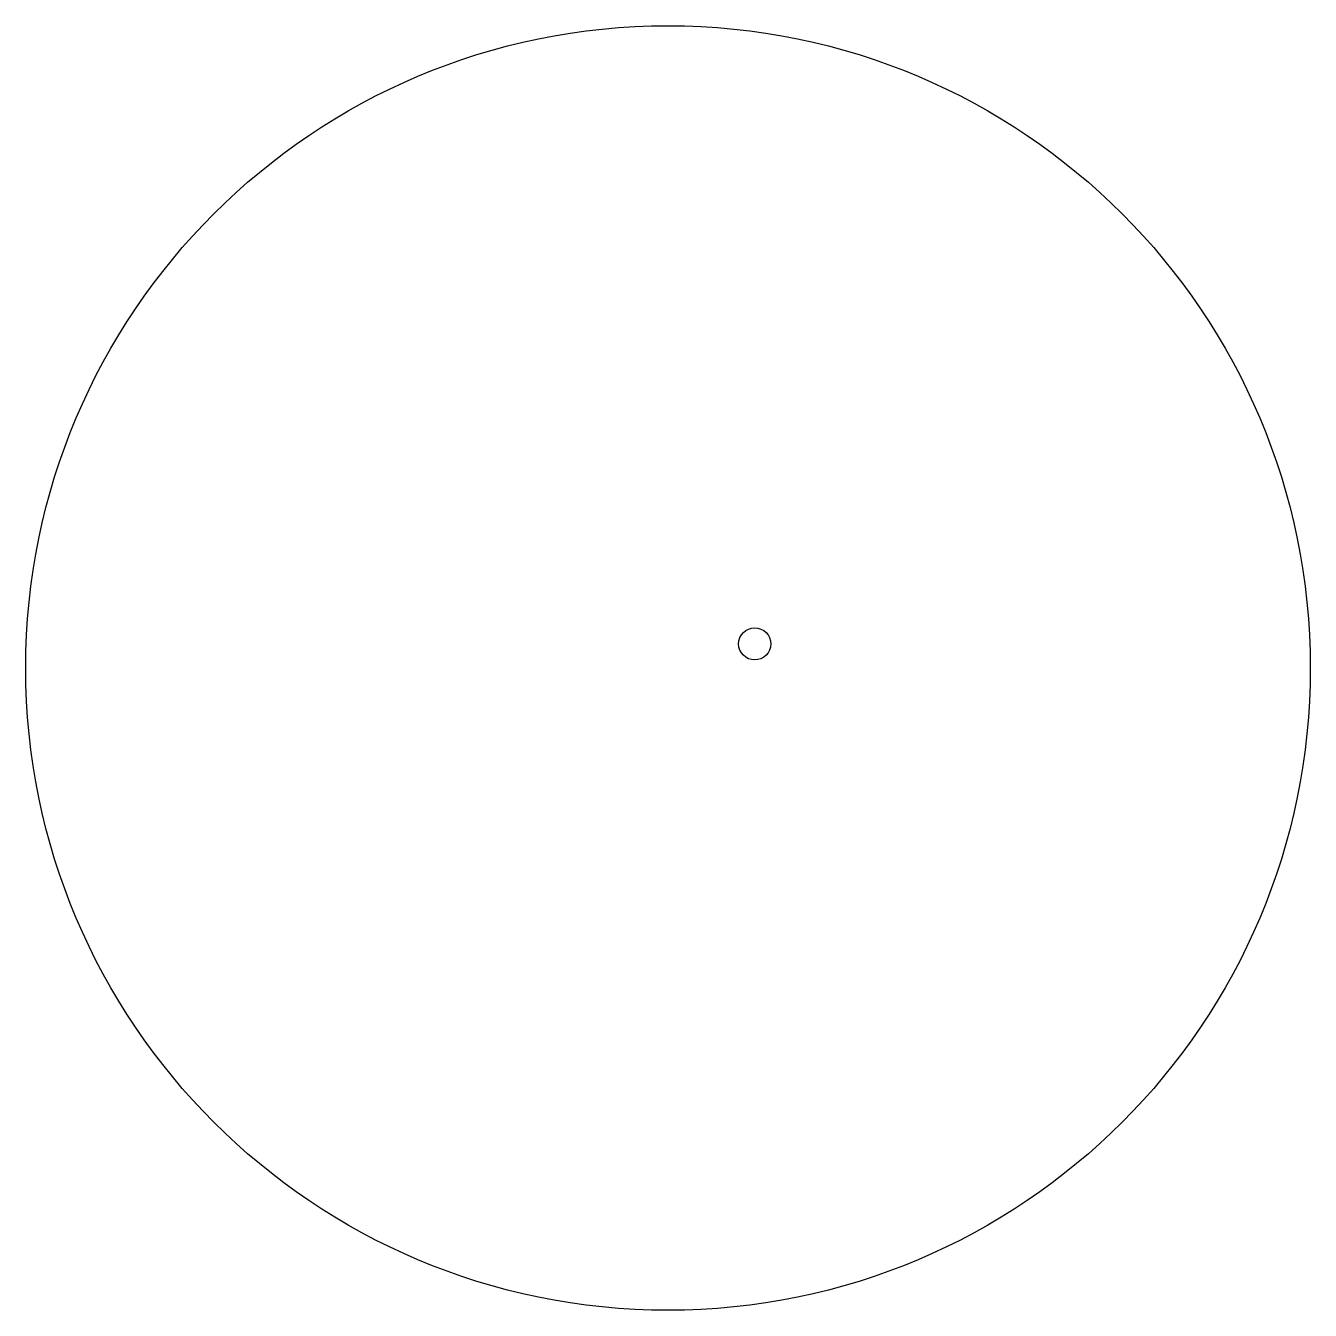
# Model space of a CAD drawing. Extents: x -110 to 90, y -100 to 100.
import ezdxf

# ---------------------------------------------------------------- set-up
doc = ezdxf.new("R2010")
doc.units = 0
doc.layers.add('GEN', color=7, linetype='Continuous')

msp = doc.modelspace()

# ---------------------------------------------------------------- linework, layer by layer
at = {"layer": 'GEN'}
for centre, radius in [((-10.5, 0.25), 100), ((3, 4), 2.5)]:
    msp.add_circle(centre, radius, dxfattribs=at)

doc.saveas('drawing.dxf')
